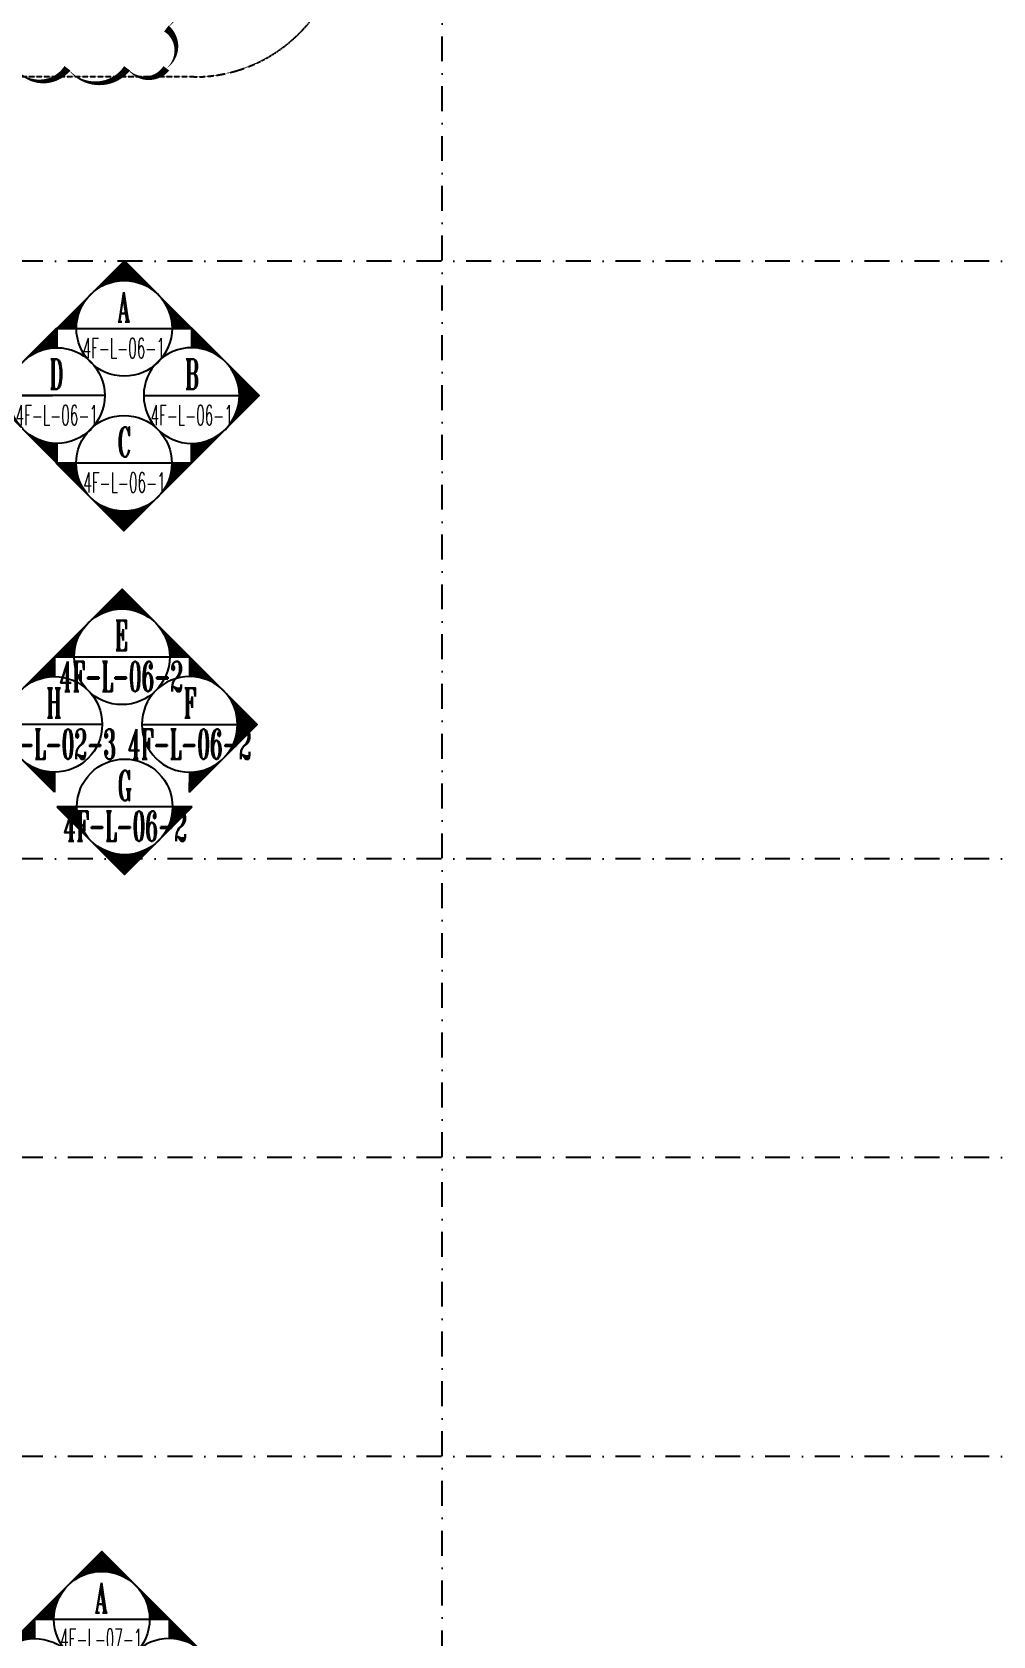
# Model space of a CAD drawing. Extents: x -354516 to 794396, y -401250 to -150594.
# Drawn here: x 27383 to 37032, y -380252 to -364150 of the extents above; entities that cross this region are included whole.
import ezdxf
from ezdxf.enums import TextEntityAlignment as Align

# ---------------------------------------------------------------- set-up
doc = ezdxf.new("R2010")
doc.units = 0
doc.header["$LTSCALE"] = 1000
doc.header["$MEASUREMENT"] = 0
for name, pattern in [('DASH', [0.35, 0.25, -0.1]), ('DASHDOT2', [0.5, 0.25, -0.125, 0, -0.125]), ('DOTE', [2.4200000000000004, 2, -0.2, 0.02, -0.2])]:
    doc.linetypes.add(name, pattern=pattern)
for name, color, linetype in [('0-吊顶', 6, 'Continuous'), ('0-设备风口（修改）', 71, 'Continuous'), ('A-轴线1', 1, 'DOTE'), ('A填-灰度80', 252, 'Continuous'), ('A标-文字', 7, 'Continuous'), ('A标-索引', 3, 'Continuous'), ('text', 7, 'Continuous'), ('墙体', 7, 'Continuous')]:
    doc.layers.add(name, color=color, linetype=linetype)
doc.styles.add('DIM', font='SimSun.ttf', dxfattribs={"width": 0.7})
doc.styles.add('HT', font='romant.shx', dxfattribs={"width": 0.8, "bigfont": 'tjhts.shx'})
doc.dimstyles.new('DIM', dxfattribs={"dimtxt": 2.5, "dimasz": 1, "dimexe": 1, "dimexo": 1, "dimgap": 1, "dimtad": 1, "dimdec": 0, "dimzin": 0, "dimdsep": 46, "dimtxsty": 'DIM', "dimblk": 'ARCHTICK', "dimcen": 0, "dimclrd": 5, "dimclre": 5, "dimclrt": 35, "dimadec": 0, "dimazin": 0, "dimtfac": 0.5, "dimtdec": 0, "dimtix": 1, "dimtmove": 2, "dimatfit": 2, "dimldrblk": 'A', "dimfxl": 0, "dimtolj": 1, "dimtzin": 0, "dimlwd": -1, "dimlwe": -1, "dimarcsym": 0})

# ---------------------------------------------------------------- blocks, each defined once
blk = doc.blocks.new('GRID')
at = {"layer": '墙体', "color": 250, "linetype": 'DASHDOT2', "lineweight": -3}
for p, q in [((73436.3835067166, -11413.45929482812), (73436.38350671664, 30586.54070517188)), ((107436.3835067166, 18586.54070517188), (-19063.61649328339, 18586.54070517188)), ((107436.3835067166, 12586.54070517188), (-19063.61649328339, 12586.54070517188)), ((107436.3835067166, 9586.54070517188), (-19063.61649328339, 9586.54070517188)), ((107436.3835067166, 6586.540705171879), (-19063.61649328339, 6586.540705171879))]:
    blk.add_line(p, q, dxfattribs=at)
blk = doc.blocks.new('A$C60322C3B')
at = {"layer": 'A标-索引'}
h = blk.add_hatch(dxfattribs=at)
h.set_pattern_fill('ANSI31', color=3, scale=10, style=0)
h.set_pattern_definition([(45, (-499755.9274758964, -166059.0656559148), (-11.22532015133644, 11.22532015133644), [])])
edge = h.paths.add_edge_path()
edge.add_line((-451.4783820866141, 452.4577604662627), (-904.284684085229, -0.3485404054517858))
edge.add_line((-904.2846840852872, -0.3485404053935781), (-639.0368938521133, -0.3485407547559589))
edge.add_ellipse((1.327918718568981, -0.3485415987670422), major_axis=(-0.4054723741044724, 640.3646842939327), ratio=0.9999999998537377, start_angle=404.963720827264, end_angle=449.9637208272668, ccw=False)
edge = h.paths.add_edge_path()
edge.add_line((1.327919911826029, 905.2640613380354), (-451.4783820866141, 452.4577604662627))
edge.add_ellipse((1.327918718801811, -0.3485415984177962), major_axis=(0.0001325876241709353, 640.3648126643536), ratio=0.9999999998537082, start_angle=315.00001178763426, end_angle=405.00001178762705, ccw=False)
edge.add_line((454.134220717242, 452.4577592734713), (1.327919911767822, 905.2640613380936))
edge = h.paths.add_edge_path()
edge.add_line((906.9405215231236, -0.3485427916748449), (454.1342207171838, 452.4577592734131))
edge.add_ellipse((1.327918719034642, -0.3485415987670422), major_axis=(-0.1922822936071592, 640.3647837962156), ratio=0.9999999998534758, start_angle=269.9827957249632, end_angle=314.9827957249526, ccw=False)
edge.add_line((641.6927312898915, -0.3485424417303875), (906.94052152324, -0.3485427916748449))
at = {"layer": 'A标-索引', "color": 60}
blk.add_line((-904.2846840852872, -0.3485404053935781), (906.9405215231236, -0.3485427910927683), dxfattribs=at)
blk.add_lwpolyline([(906.9405215231236, -0.3485427910927683), (1.327919911593199, 905.2640613380354), (-904.2846840852872, -0.3485404053935781)], dxfattribs=at)
blk.add_circle((0, 0), 640.3648125708895, dxfattribs=at)
at = {"layer": 'A标-文字', "color": 4, "style": 'HT', "width": 0.7}
for tag, p in [('E', (-5.460666131228209, 286.5336820804514)), ('-', (24.09126845281571, -264.1707114572637))]:
    blk.add_attdef(tag, text='', height=350, rotation=0.5956162231914178, dxfattribs=at).set_placement(p, align=Align.MIDDLE_CENTER)
blk = doc.blocks.new('A$C3EF60822')
at = {"layer": 'A填-灰度80'}
h = blk.add_hatch(dxfattribs=at)
h.set_pattern_fill('ANSI31', color=256, scale=10, style=0)
h.set_pattern_definition([(44.99999999999999, (-498751.2942502147, -165054.4324314244), (-11.22532015133644, 11.22532015133644), [])])
edge = h.paths.add_edge_path()
edge.add_line((-452.4577598054893, 451.4783826828934), (0.348541596555151, 904.2846840849379))
edge.add_line((0.3485415964532876, 904.2846840848797), (0.3485415964532876, 639.0368938516767))
edge.add_ellipse((0.3485415966715664, -1.327918719151057), major_axis=(-452.806301402132, 452.8063014021317), ratio=0.999999999999968, start_angle=-44.9999999999853, end_angle=1.103016363531548e-11)
edge = h.paths.add_edge_path()
edge.add_line((-905.2640612074174, -1.327918719442096), (-452.4577598055475, 451.478382682777))
edge.add_ellipse((0.3485415964387357, -1.327918719151057), major_axis=(-452.8063014020444, 452.8063014020444), ratio=0.9999999999999679, start_angle=0, end_angle=89.99999999999818)
edge.add_line((-452.4577598054893, -454.1342201211955), (-905.2640612073592, -1.327918719354784))
edge = h.paths.add_edge_path()
edge.add_line((0.348541596904397, -906.9405215235893), (-452.457759805664, -454.1342201211664))
edge.add_ellipse((0.3485415966715664, -1.327918719267473), major_axis=(452.8063014021027, 452.8063014021026), ratio=0.9999999999999467, start_angle=179.9999999999779, end_angle=224.9999999999807)
edge.add_line((0.3485415964387357, -641.6927312901244), (0.3485415969626047, -906.9405215235893))
at = {"color": 60}
for p, q in [((0.3485415964532876, 904.2846840848797), (0.2468180223368108, 640.3647650049534)), ((640.3648125708569, 3.403984010219574e-07), (-640.3648125708569, -3.403984010219574e-07)), ((0.3485415964387357, -906.9405215235893), (0, -640.3648125708569))]:
    blk.add_line(p, q, dxfattribs=at)
for points in [[(0.3485415964387357, -906.9405215235893), (-905.2640612074174, -1.327918719034642), (0.3485415964532876, 904.2846840848797)], [(0.3485415964532876, 904.2846840848797), (0.3485415964387357, 640.3647177177481)], [(0.3485415964387357, -640.3647177177481), (0.3485415964387357, -906.9405215235893)]]:
    blk.add_lwpolyline(points, dxfattribs=at)
blk.add_circle((0, 0), 640.3648125708894, dxfattribs=at)
at = {"layer": 'A标-文字', "color": 4, "style": 'HT', "width": 0.7}
for tag, p in [('X', (150.9757389156131, 346.4964550924499)), ('XX', (337.5704697009757, -202.5753468793408))]:
    blk.add_attdef(tag, text='', height=350, rotation=0.5956162215543248, dxfattribs=at).set_placement(p, align=Align.MIDDLE_CENTER)
blk = doc.blocks.new('_ArchTick')
at = {"color": 0, "linetype": 'ByBlock', "const_width": 0.4}
blk.add_lwpolyline([(-0.5, -0.5), (0.5, 0.5)], dxfattribs=at)
blk = doc.blocks.new('A')
at = {"color": 134}
for p, q in [((-0.3688396396728422, 3.638e-12), (-2.127066897330223, 0)), ((-1.435067392276323, 1.147654099946521), (-1.089590771724032, 1.437450103912849)), ((-1.435067392276323, 1.147654099946521), (-0.3688396396728422, 0)), ((-1.435067392276323, -1.147654099946521), (-0.3688396396728422, 0)), ((-1.089590771724032, 1.437450103912849), (0, 0)), ((-1.089590771724032, -1.437450103912849), (0, 0)), ((-1.435067392276323, -1.147654099946521), (-1.089590771724032, -1.437450103912849))]:
    blk.add_line(p, q, dxfattribs=at)
for points in [[(-1.435067392276323, 1.147654099946521), (-1.089590771724032, 1.437450103912849), (-0.3688396396728422, 0), (0, 0)], [(-1.435067392276323, -1.147654099946521), (-1.089590771724032, -1.437450103912849), (-0.3688396396728422, 0), (0, 0)]]:
    blk.add_solid(points, dxfattribs=at)

msp = doc.modelspace()

# ---------------------------------------------------------------- linework, layer by layer
at = {"layer": '0-吊顶', "linetype": 'DASH', "ltscale": 0.01}
msp.add_lwpolyline([(12239.29277241361, -337993.3319573724), (29007.76571399104, -337993.3319573724, -0.414213562373095), (30507.76571399104, -339493.3319573724), (30507.76571399104, -363100.5562305772, -0.414213562373095), (29007.76571399104, -364600.5562305772), (12239.29277241361, -364600.5562305772, -0.414213562373095), (10739.29277241361, -363100.5562305772), (10739.29277241361, -339493.3319573724, -0.414213562373095)], format="xyb", close=True, dxfattribs=at)
at = {"layer": '0-设备风口（修改）'}
msp.add_lwpolyline([(27213, -364514, 0, 75, 0.5), (27738, -364514, 0, 75, 0.5), (28338, -364514, 0, 75, 0.5), (28731.5, -364514, 0, 75, 0.5), (28731.5, -364114, 0, 75, 0.5), (28731.5, -363439, 0, 75, 0.5)], format="xyseb", dxfattribs=at)

# ---------------------------------------------------------------- block references
at = {"layer": 'A-轴线1'}
msp.add_blockref('GRID', (-41936.38350665566, -385036.5407097827), dxfattribs=at)
at = {"layer": 'A标-索引'}
ref = msp.add_blockref('A$C60322C3B', (28308.65030701901, -367124.5919977141), dxfattribs=dict(at, xscale=0.75, yscale=0.75, zscale=0.75))
ref.add_attrib('XX', '4F-L-06-1', dxfattribs={"layer": 'text', "color": 4, "height": 200, "style": 'HT', "width": 0.5}).set_placement((28303.59122285969, -367322.720031307), align=Align.MIDDLE_CENTER)
ref.add_attrib('X', 'A', dxfattribs={"layer": 'text', "color": 4, "height": 300, "style": 'HT', "width": 0.5}).set_placement((28304.55480742059, -366909.6917361537), align=Align.MIDDLE_CENTER)
ref = msp.add_blockref('A$C3EF60822', (27632.51488298034, -367799.1409924242), dxfattribs=dict(at, xscale=0.75, yscale=0.75, zscale=0.75))
ref.add_attrib('XX', '4F-L-06-1', dxfattribs={"layer": 'text', "color": 4, "height": 200, "style": 'HT', "width": 0.5}).set_placement((27631.27953229006, -367997.2690260171), align=Align.MIDDLE_CENTER)
ref.add_attrib('X', 'D', dxfattribs={"layer": 'text', "color": 4, "height": 300, "style": 'HT', "width": 0.5}).set_placement((27628.41938338192, -367584.2407308638), align=Align.MIDDLE_CENTER)
ref = msp.add_blockref('A$C3EF60822', (28984.78573105768, -367799.1409924242), dxfattribs=dict(at, xscale=-0.75, yscale=0.75, zscale=0.75))
ref.add_attrib('XX', '4F-L-06-1', dxfattribs={"layer": 'text', "color": 4, "height": 200, "style": 'HT', "width": 0.5}).set_placement((28986.02108174794, -367997.2690260171), align=Align.MIDDLE_CENTER)
ref.add_attrib('X', 'B', dxfattribs={"layer": 'text', "color": 4, "height": 300, "style": 'HT', "width": 0.5}).set_placement((28988.8812306561, -367584.2407308638), align=Align.MIDDLE_CENTER)
ref = msp.add_blockref('A$C60322C3B', (28306.31081179639, -368479.6077888709), dxfattribs=dict(at, xscale=0.75, yscale=0.75, zscale=0.75, rotation=180))
ref.add_attrib('XX', '4F-L-06-1', dxfattribs={"layer": 'text', "color": 4, "height": 200, "rotation": 2.668042644536231e-08, "style": 'HT', "width": 0.5}).set_placement((28311.36989575315, -368673.125418854), align=Align.MIDDLE_CENTER)
ref.add_attrib('X', 'C', dxfattribs={"layer": 'text', "color": 4, "height": 300, "rotation": 2.668042644536231e-08, "style": 'HT', "width": 0.5}).set_placement((28310.4063114884, -368265.7050024935), align=Align.MIDDLE_CENTER)
ref = msp.add_blockref('A$C60322C3B', (28285.30259236439, -370422.2842103111), dxfattribs=dict(at, xscale=0.75, yscale=0.75, zscale=0.75))
ref.add_attrib('XX', '4F-L-06-2', dxfattribs={"layer": 'text', "color": 4, "height": 300, "style": 'HT', "width": 0.5}).set_placement((28280.24350820507, -370620.412243904), align=Align.MIDDLE_CENTER)
ref.add_attrib('X', 'E', dxfattribs={"layer": 'text', "color": 4, "height": 300, "style": 'HT', "width": 0.5}).set_placement((28281.20709276597, -370207.3839487507), align=Align.MIDDLE_CENTER)
ref = msp.add_blockref('A$C3EF60822', (27606.82767310309, -371100.7591286788), dxfattribs=dict(at, xscale=0.75, yscale=0.75, zscale=0.75))
ref.add_attrib('XX', '1F-L-02-3', dxfattribs={"layer": 'text', "color": 4, "height": 300, "style": 'HT', "width": 0.5}).set_placement((27605.59232241277, -371298.8871622718), align=Align.MIDDLE_CENTER)
ref.add_attrib('X', 'H', dxfattribs={"layer": 'text', "color": 4, "height": 300, "style": 'HT', "width": 0.5}).set_placement((27602.73217350466, -370885.8588671185), align=Align.MIDDLE_CENTER)
ref = msp.add_blockref('A$C3EF60822', (28965.76938970408, -371100.7591304681), dxfattribs=dict(at, xscale=-0.75, yscale=0.75, zscale=0.75))
ref.add_attrib('XX', '4F-L-06-2', dxfattribs={"layer": 'text', "color": 4, "height": 300, "style": 'HT', "width": 0.5}).set_placement((28967.0047403944, -371298.887164061), align=Align.MIDDLE_CENTER)
ref.add_attrib('X', 'F', dxfattribs={"layer": 'text', "color": 4, "height": 300, "style": 'HT', "width": 0.5}).set_placement((28969.8648893025, -370885.8588689077), align=Align.MIDDLE_CENTER)
ref = msp.add_blockref('A$C60322C3B', (28313.43331182297, -371929.1607734892), dxfattribs=dict(at, xscale=0.75, yscale=0.75, zscale=0.75, rotation=180))
ref.add_attrib('XX', '4F-L-06-2', dxfattribs={"layer": 'text', "color": 4, "height": 300, "rotation": 2.668042644536231e-08, "style": 'HT', "width": 0.5}).set_placement((28318.49239577973, -372122.6784034723), align=Align.MIDDLE_CENTER)
ref.add_attrib('X', 'G', dxfattribs={"layer": 'text', "color": 4, "height": 300, "rotation": 2.668042644536231e-08, "style": 'HT', "width": 0.5}).set_placement((28317.52881151499, -371715.2579871118), align=Align.MIDDLE_CENTER)
ref = msp.add_blockref('A$C60322C3B', (28082.9321669403, -380084.5058201342), dxfattribs=dict(at, xscale=0.75, yscale=0.75, zscale=0.75))
ref.add_attrib('XX', '4F-L-07-1', dxfattribs={"layer": 'text', "color": 4, "height": 200, "style": 'HT', "width": 0.5}).set_placement((28077.87308278098, -380282.6338537271), align=Align.MIDDLE_CENTER)
ref.add_attrib('X', 'A', dxfattribs={"layer": 'text', "color": 4, "height": 300, "style": 'HT', "width": 0.5}).set_placement((28078.83666734188, -379869.6055585739), align=Align.MIDDLE_CENTER)
ref = msp.add_blockref('A$C3EF60822', (27406.79674290163, -380759.0548148443), dxfattribs=dict(at, xscale=0.75, yscale=0.75, zscale=0.75))
ref.add_attrib('XX', '4F-L-07-2', dxfattribs={"layer": 'text', "color": 4, "height": 200, "style": 'HT', "width": 0.5}).set_placement((27405.56139221136, -380957.1828484372), align=Align.MIDDLE_CENTER)
ref.add_attrib('X', 'D', dxfattribs={"layer": 'text', "color": 4, "height": 300, "style": 'HT', "width": 0.5}).set_placement((27402.70124330321, -380544.1545532839), align=Align.MIDDLE_CENTER)
ref = msp.add_blockref('A$C3EF60822', (28759.06759097897, -380759.0548148443), dxfattribs=dict(at, xscale=-0.75, yscale=0.75, zscale=0.75))
ref.add_attrib('XX', '4F-L-07-1', dxfattribs={"layer": 'text', "color": 4, "height": 200, "style": 'HT', "width": 0.5}).set_placement((28760.30294166923, -380957.1828484372), align=Align.MIDDLE_CENTER)
ref.add_attrib('X', 'B', dxfattribs={"layer": 'text', "color": 4, "height": 300, "style": 'HT', "width": 0.5}).set_placement((28763.16309057739, -380544.1545532839), align=Align.MIDDLE_CENTER)

# ---------------------------------------------------------------- leaders
at = {"layer": 'A标-索引', "color": 3}
msp.add_leader([(18858.51782928174, -367800.1369314634), (27586.62985909627, -367800.1369314634)], dimstyle='DIM', override={"dimasz": 100, "dimgap": 1, "dimtad": 0, "dimclrd": 256}, dxfattribs=at)

doc.saveas('drawing.dxf')
